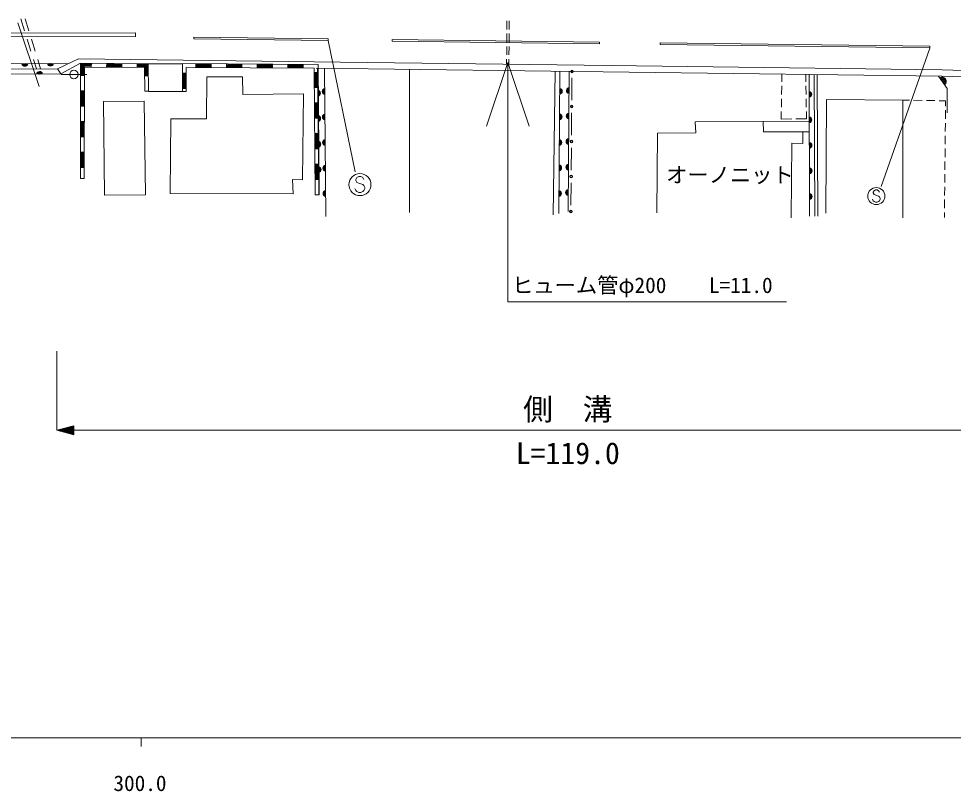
# Model space of a CAD drawing. Units: millimetres, scale not verified. Extents: x 40000 to 680000, y 20000 to 380000.
# Drawn here: x 353596 to 463398, y 198715 to 289517 of the extents above; entities that cross this region are included whole.
import ezdxf
from ezdxf.enums import TextEntityAlignment as Align

# ---------------------------------------------------------------- set-up
doc = ezdxf.new("R2010")
doc.units = ezdxf.units.MM
doc.header["$LTSCALE"] = 1000
for name, color, linetype, lineweight in [('M-BGD', 7, 'Continuous', 13), ('M-STR-HTXT', 7, 'Continuous', 13), ('M-STR-STRC', 7, 'Continuous', 13), ('M-TTL-BAND', 7, 'Continuous', 13)]:
    doc.layers.add(name, color=color, linetype=linetype, lineweight=lineweight)
doc.layers.add('M-BMK-HTXT', color=7, linetype='Continuous')
doc.styles.add('ＭＳ ゴシック', font='')
doc.styles.get('ＭＳ ゴシック').set_extended_font_data('MS Gothic')

msp = doc.modelspace()

# ---------------------------------------------------------------- linework, layer by layer
at = {"layer": 'M-BGD'}
for p, q in [((353855, 289517), (354297, 288083)), ((354805, 288083), (354365, 289517)), ((410961, 289259), (410952, 288259)), ((411226, 289257), (411217, 288257)), ((410948, 287759), (410939, 286759)), ((411213, 287757), (411204, 286757)), ((354591, 287128), (355033, 285694)), ((355539, 285693), (355099, 287127)), ((389956, 287166), (374156, 287364)), ((374156, 287364), (374156, 287164)), ((389955, 286966), (374156, 287164)), ((389956, 287166), (389955, 286966)), ((421838, 286764), (397455, 287071)), ((397455, 287071), (397455, 286871)), ((421838, 286564), (397455, 286871)), ((421838, 286764), (421838, 286564)), ((460655, 286276), (428955, 286675)), ((428955, 286475), (428955, 286675)), ((410935, 286259), (410926, 285259)), ((411200, 286257), (411191, 285257)), ((460655, 286076), (428955, 286475)), ((460655, 286076), (460655, 286276)), ((355327, 284739), (355673, 283618)), ((356176, 283620), (355833, 284737)), ((391404, 284397), (360603, 284785)), ((423203, 283997), (391404, 284397)), ((410922, 284759), (410916, 284152)), ((411187, 284757), (411181, 284149)), ((334173, 284128), (359471, 284250)), ((358156, 283629), (335491, 283524)), ((360871, 284288), (360845, 270722)), ((368811, 284217), (360871, 284288)), ((360961, 284197), (360958, 282844)), ((360961, 284197), (362133, 284186)), ((361048, 282844), (361051, 284106)), ((362132, 284096), (361051, 284106)), ((361141, 284015), (361138, 282843)), ((361141, 284015), (362131, 284006)), ((361228, 282843), (361230, 283924)), ((362130, 283916), (361230, 283924)), ((361320, 283834), (361295, 270721)), ((368368, 283771), (361320, 283834)), ((362130, 283826), (362134, 284276)), ((363934, 284260), (363930, 283810)), ((365730, 283884), (363930, 283900)), ((365731, 283974), (363931, 283990)), ((365732, 284064), (363932, 284080)), ((365733, 284154), (363933, 284170)), ((365729, 283794), (365733, 284244)), ((367529, 283778), (367533, 284228)), ((367530, 283868), (368456, 283860)), ((368545, 283949), (367531, 283958)), ((367532, 284048), (368634, 284038)), ((368723, 284128), (367533, 284138)), ((368408, 281009), (368368, 283771)), ((368472, 282810), (368456, 283860)), ((368545, 283949), (368562, 282812)), ((368652, 282813), (368634, 284038)), ((368723, 284128), (368742, 282814)), ((368858, 281016), (368811, 284217)), ((368821, 284203), (372826, 284214)), ((372837, 284238), (372824, 280945)), ((388766, 284144), (372837, 284238)), ((373285, 283785), (373274, 280944)), ((388319, 283697), (373285, 283785)), ((374408, 284229), (374406, 283779)), ((376206, 283858), (374406, 283869)), ((376207, 284038), (374407, 284049)), ((376207, 283948), (374407, 283959)), ((376208, 284128), (374408, 284139)), ((376206, 283768), (376208, 284218)), ((378008, 284208), (378006, 283758)), ((379806, 283837), (378006, 283848)), ((379807, 284017), (378007, 284028)), ((379807, 283927), (378007, 283938)), ((379808, 284107), (378008, 284118)), ((379806, 283747), (379808, 284197)), ((381608, 284186), (381606, 283736)), ((383406, 283816), (381606, 283826)), ((383407, 283996), (381607, 284006)), ((383407, 283906), (381607, 283916)), ((383408, 284086), (381608, 284096)), ((383406, 283726), (383408, 284176)), ((385208, 284165), (385206, 283715)), ((387006, 283795), (385206, 283805)), ((387007, 283975), (385207, 283985)), ((387007, 283885), (385207, 283895)), ((387008, 284065), (385208, 284075)), ((387005, 283705), (387008, 284155)), ((388431, 268811), (388319, 283697)), ((462102, 282758), (388537, 283683)), ((388851, 268861), (388708, 283681)), ((388881, 268815), (388766, 284144)), ((389526, 283671), (389683, 266253)), ((399492, 283546), (399520, 266746)), ((416617, 283330), (416379, 266450)), ((417036, 266637), (417169, 283323)), ((418270, 283309), (418135, 266842)), ((462103, 283508), (423203, 283997)), ((471982, 283204), (462103, 283508)), ((359592, 282961), (358592, 282954)), ((359592, 282965), (360592, 282965)), ((360592, 282965), (361592, 282965)), ((361318, 282843), (360868, 282844)), ((368382, 282809), (368832, 282816)), ((373282, 283106), (372832, 283108)), ((372922, 283107), (372915, 281308)), ((373012, 283107), (373005, 281307)), ((373102, 283107), (373095, 281307)), ((373192, 283106), (373185, 281306)), ((388773, 283214), (388323, 283211)), ((388427, 281412), (388413, 283212)), ((388517, 281412), (388503, 283212)), ((388607, 281413), (388593, 283213)), ((388697, 281414), (388683, 283214)), ((418593, 282555), (418572, 279943)), ((443269, 282995), (443253, 282107)), ((446082, 282108), (446069, 282959)), ((446515, 266304), (446459, 282955)), ((447055, 282947), (447112, 266297)), ((447407, 282943), (447463, 266292)), ((461640, 282764), (462677, 281317)), ((462102, 282758), (466389, 282626)), ((372825, 281308), (373275, 281306)), ((388337, 281411), (388787, 281414)), ((443244, 281607), (443225, 280608)), ((446105, 280608), (446090, 281608)), ((462677, 281317), (462674, 278444)), ((361315, 281043), (360865, 281044)), ((360955, 281044), (360951, 279244)), ((361045, 281044), (361041, 279244)), ((361135, 281043), (361131, 279243)), ((361225, 281043), (361221, 279243)), ((368408, 281009), (368858, 281016)), ((368854, 280975), (372834, 280954)), ((373274, 280944), (372824, 280945)), ((443216, 280108), (443198, 279108)), ((446128, 279108), (446113, 280108)), ((448518, 280013), (448413, 266648)), ((360861, 279244), (361311, 279243)), ((388800, 279614), (388350, 279611)), ((388454, 277812), (388440, 279612)), ((388544, 277813), (388530, 279612)), ((388634, 277813), (388620, 279613)), ((388724, 277814), (388710, 279614)), ((458237, 279931), (457487, 279943)), ((459737, 279909), (458737, 279924)), ((461237, 279886), (460237, 279901)), ((462487, 279867), (461737, 279878)), ((462481, 279251), (462487, 279867)), ((388364, 277811), (388814, 277815)), ((418560, 278444), (418539, 275832)), ((443189, 278608), (443172, 277721)), ((446149, 277757), (446136, 278608)), ((462466, 277751), (462476, 278751)), ((361308, 277443), (360858, 277444)), ((360948, 277444), (360944, 275644)), ((361038, 277444), (361034, 275644)), ((361128, 277443), (361124, 275643)), ((361218, 277443), (361214, 275643)), ((441064, 277416), (446477, 277482)), ((443172, 277721), (444410, 277736)), ((444910, 277742), (446149, 277757)), ((462452, 276251), (462462, 277251)), ((360854, 275644), (361304, 275643)), ((388827, 276015), (388377, 276011)), ((388481, 274212), (388467, 276012)), ((388571, 274213), (388557, 276013)), ((388661, 274213), (388647, 276013)), ((388751, 274214), (388737, 276014)), ((445704, 276223), (446481, 276223)), ((462438, 274751), (462447, 275751)), ((361301, 273843), (360851, 273844)), ((360941, 273844), (360937, 272044)), ((361031, 273844), (361027, 272044)), ((361121, 273843), (361117, 272043)), ((361211, 273843), (361207, 272043)), ((388391, 274211), (388841, 274215)), ((418527, 274332), (418507, 271720)), ((462423, 273251), (462433, 274251)), ((388854, 272415), (388404, 272411)), ((388508, 270612), (388494, 272412)), ((388598, 270613), (388584, 272413)), ((388688, 270613), (388674, 272413)), ((388778, 270614), (388764, 272414)), ((462409, 271751), (462418, 272751)), ((360847, 272044), (361297, 272043)), ((462394, 270251), (462404, 271251)), ((361295, 270721), (360845, 270722)), ((388418, 270611), (388868, 270615)), ((418495, 270220), (418474, 267609)), ((462380, 268751), (462390, 269751)), ((388431, 268811), (388881, 268815)), ((462366, 267251), (462375, 268251)), ((462355, 266135), (462361, 266751))]:
    msp.add_line(p, q, dxfattribs=at)
for points in [[(337160, 287805), (367332, 287845), (367332, 287434), (337161, 287394)], [(371393, 268974), (371472, 277759), (375664, 277748), (375714, 282690), (379893, 282695), (379937, 280605), (387043, 280673), (386953, 270595), (385782, 270616), (385826, 268952)], [(363542, 279765), (363673, 268765), (368476, 268822), (368346, 279822)]]:
    msp.add_lwpolyline(points, close=True, dxfattribs=at)
for points in [[(360603, 284785), (358156, 283629), (358549, 283024)], [(360848, 284286), (358549, 283024), (335514, 282930)], [(457478, 266107), (457487, 279943), (448518, 280013)], [(428575, 266716), (428636, 276054), (433145, 276098), (433079, 277411), (441064, 277416), (441108, 276202), (445704, 276223), (445726, 274867), (444413, 274877), (444362, 266106)]]:
    msp.add_lwpolyline(points, dxfattribs=at)
for centre, radius in [((360092, 282965), 500), ((418599, 283305), 150), ((418599, 283305), 120), ((418599, 283305), 100), ((418566, 279194), 150), ((418566, 279194), 120), ((418566, 279194), 100), ((418533, 275082), 150), ((418533, 275082), 120), ((418533, 275082), 100), ((418501, 270970), 150), ((418501, 270970), 120), ((418501, 270970), 100), ((418468, 266859), 150), ((418468, 266859), 120), ((418468, 266859), 100)]:
    msp.add_circle(centre, radius, dxfattribs=at)
for centre, radius, start, end in [((354322, 284280), 354, 189.0741, 351.47928), ((354322, 284280), 283, 191.29814, 349.25524), ((354322, 284280), 212, 195.04447, 345.50891), ((354322, 284280), 142, 202.7562, 337.79718), ((354322, 284280), 100, 213.07386, 327.47952), ((356032, 282959), 354, 9.02991, 171.43509), ((357322, 284294), 354, 189.0741, 351.47928), ((357322, 284294), 283, 191.29814, 349.25524), ((357322, 284294), 212, 195.04447, 345.50891), ((357322, 284294), 142, 202.7562, 337.79718), ((357322, 284294), 100, 213.07386, 327.47952), ((356032, 282959), 283, 11.25395, 169.21105), ((356032, 282959), 212, 15.00027, 165.46472), ((356032, 282959), 142, 22.712, 157.75299), ((356032, 282959), 100, 33.02967, 147.43533), ((462075, 282157), 500, 305.6279, 125.6279), ((462075, 282157), 400, 305.6279, 125.6279), ((462075, 282157), 300, 305.6279, 125.6279), ((462075, 282157), 200, 305.6279, 125.6279), ((462075, 282157), 100, 305.6279, 125.6279), ((462075, 282157), 100, 305.6279, 125.6279), ((388682, 280771), 354, 279.34894, 81.75412), ((389604, 280962), 354, 99.31421, 261.71938), ((389604, 280962), 283, 101.53825, 259.49535), ((389604, 280962), 212, 105.28457, 255.74902), ((417096, 280980), 354, 278.34038, 80.74556), ((417096, 280980), 283, 280.56442, 78.52152), ((417096, 280980), 212, 284.31074, 74.77519), ((417096, 280980), 142, 292.02247, 67.06346), ((418306, 281075), 354, 98.32647, 260.73165), ((418306, 281075), 283, 100.55051, 258.50761), ((418306, 281075), 212, 104.29684, 254.76129), ((418306, 281075), 142, 112.00857, 247.04956), ((418306, 281075), 100, 122.32623, 236.73189), ((388682, 280771), 283, 281.57298, 79.53008), ((388682, 280771), 212, 285.31931, 75.78375), ((388682, 280771), 142, 293.03104, 68.07203), ((388682, 280771), 100, 303.3487, 57.75436), ((389604, 280962), 142, 112.9963, 248.03729), ((389604, 280962), 100, 123.31396, 237.71963), ((417096, 280980), 100, 302.34014, 56.7458), ((446412, 280629), 354, 278.99249, 81.39767), ((446412, 280629), 283, 281.21653, 79.17363), ((446412, 280629), 212, 284.96286, 75.42731), ((446412, 280629), 142, 292.67459, 67.71558), ((446412, 280629), 100, 302.99225, 57.39791), ((388711, 277771), 354, 279.34894, 81.75412), ((388711, 277771), 283, 281.57298, 79.53008), ((388711, 277771), 212, 285.31931, 75.78375), ((388711, 277771), 142, 293.03104, 68.07203), ((388711, 277771), 100, 303.3487, 57.75436), ((389631, 277962), 354, 99.31421, 261.71938), ((389631, 277962), 283, 101.53825, 259.49535), ((389631, 277962), 212, 105.28457, 255.74902), ((389631, 277962), 142, 112.9963, 248.03729), ((389631, 277962), 100, 123.31396, 237.71963), ((417072, 277981), 354, 278.34038, 80.74556), ((417072, 277981), 283, 280.56442, 78.52152), ((417072, 277981), 212, 284.31074, 74.77519), ((417072, 277981), 142, 292.02247, 67.06346), ((417072, 277981), 100, 302.34014, 56.7458), ((418281, 278075), 354, 98.32647, 260.73165), ((418281, 278075), 283, 100.55051, 258.50761), ((418281, 278075), 212, 104.29684, 254.76129), ((418281, 278075), 142, 112.00857, 247.04956), ((418281, 278075), 100, 122.32623, 236.73189), ((446422, 277629), 354, 278.99249, 81.39767), ((446422, 277629), 283, 281.21653, 79.17363), ((446422, 277629), 212, 284.96286, 75.42731), ((446422, 277629), 142, 292.67459, 67.71558), ((446422, 277629), 100, 302.99225, 57.39791), ((388740, 274771), 354, 279.34894, 81.75412), ((388740, 274771), 283, 281.57298, 79.53008), ((388740, 274771), 212, 285.31931, 75.78375), ((388740, 274771), 142, 293.03104, 68.07203), ((388740, 274771), 100, 303.3487, 57.75436), ((389658, 274963), 354, 99.31421, 261.71938), ((389658, 274963), 283, 101.53825, 259.49535), ((389658, 274963), 212, 105.28457, 255.74902), ((389658, 274963), 142, 112.9963, 248.03729), ((389658, 274963), 100, 123.31396, 237.71963), ((417048, 274981), 354, 278.34038, 80.74556), ((417048, 274981), 283, 280.56442, 78.52152), ((417048, 274981), 212, 284.31074, 74.77519), ((417048, 274981), 142, 292.02247, 67.06346), ((417048, 274981), 100, 302.34014, 56.7458), ((418257, 275075), 354, 98.32647, 260.73165), ((418257, 275075), 283, 100.55051, 258.50761), ((418257, 275075), 212, 104.29684, 254.76129), ((418257, 275075), 142, 112.00857, 247.04956), ((418257, 275075), 100, 122.32623, 236.73189), ((446433, 274629), 354, 278.99249, 81.39767), ((446433, 274629), 283, 281.21653, 79.17363), ((446433, 274629), 212, 284.96286, 75.42731), ((446433, 274629), 142, 292.67459, 67.71558), ((446433, 274629), 100, 302.99225, 57.39791), ((389685, 271963), 354, 99.31421, 261.71938), ((417024, 271981), 354, 278.34038, 80.74556), ((418232, 272075), 354, 98.32647, 260.73165), ((418232, 272075), 283, 100.55051, 258.50761), ((388769, 271771), 354, 279.34894, 81.75412), ((388769, 271771), 283, 281.57298, 79.53008), ((388769, 271771), 212, 285.31931, 75.78375), ((388769, 271771), 142, 293.03104, 68.07203), ((388769, 271771), 100, 303.3487, 57.75436), ((389685, 271963), 283, 101.53825, 259.49535), ((389685, 271963), 212, 105.28457, 255.74902), ((389685, 271963), 142, 112.9963, 248.03729), ((389685, 271963), 100, 123.31396, 237.71963), ((417024, 271981), 283, 280.56442, 78.52152), ((417024, 271981), 212, 284.31074, 74.77519), ((417024, 271981), 142, 292.02247, 67.06346), ((417024, 271981), 100, 302.34014, 56.7458), ((418232, 272075), 212, 104.29684, 254.76129), ((418232, 272075), 142, 112.00857, 247.04956), ((418232, 272075), 100, 122.32623, 236.73189), ((446443, 271629), 354, 278.99249, 81.39767), ((446443, 271629), 283, 281.21653, 79.17363), ((446443, 271629), 212, 284.96286, 75.42731), ((446443, 271629), 142, 292.67459, 67.71558), ((446443, 271629), 100, 302.99225, 57.39791), ((389713, 268963), 354, 99.31421, 261.71938), ((389713, 268963), 283, 101.53825, 259.49535), ((389713, 268963), 212, 105.28457, 255.74902), ((389713, 268963), 142, 112.9963, 248.03729), ((389713, 268963), 100, 123.31396, 237.71963), ((417000, 268981), 354, 278.34038, 80.74556), ((417000, 268981), 283, 280.56442, 78.52152), ((417000, 268981), 212, 284.31074, 74.77519), ((417000, 268981), 142, 292.02247, 67.06346), ((417000, 268981), 100, 302.34014, 56.7458), ((418208, 269075), 354, 98.32647, 260.73165), ((418208, 269075), 283, 100.55051, 258.50761), ((418208, 269075), 212, 104.29684, 254.76129), ((418208, 269075), 142, 112.00857, 247.04956), ((418208, 269075), 100, 122.32623, 236.73189), ((446453, 268629), 354, 278.99249, 81.39767), ((446453, 268629), 283, 281.21653, 79.17363), ((446453, 268629), 212, 284.96286, 75.42731), ((446453, 268629), 142, 292.67459, 67.71558), ((446453, 268629), 100, 302.99225, 57.39791)]:
    msp.add_arc(centre, radius, start, end, dxfattribs=at)
at = {"layer": 'M-STR-HTXT'}
for p, q in [((353484, 289044), (355984, 281544)), ((411052, 284383), (408552, 276883)), ((411052, 284383), (411052, 256224)), ((411052, 284383), (413552, 276883)), ((411052, 256224), (443802, 256224)), ((358082, 250429), (358082, 241148)), ((358082, 241148), (360082, 241684)), ((359682, 241577), (360082, 241577)), ((360082, 240612), (360082, 241684)), ((358082, 241148), (360082, 240612)), ((358082, 241148), (360082, 241148)), ((360082, 241255), (358482, 241255)), ((360082, 241041), (358482, 241041)), ((358882, 241362), (360082, 241362)), ((358882, 240934), (360082, 240934)), ((360082, 241469), (359282, 241469)), ((360082, 240826), (359282, 240826)), ((359682, 240719), (360082, 240719)), ((360082, 241148), (476133, 241148))]:
    msp.add_line(p, q, dxfattribs=at)
at = {"layer": 'M-STR-STRC'}
for p, q in [((389940, 286943), (393142, 271517)), ((460642, 286057), (454907, 269789)), ((393332, 270845), (393213, 270609)), ((393213, 270609), (393213, 270491)), ((393213, 270491), (393332, 270254)), ((393568, 270963), (393332, 270845)), ((393332, 270254), (394041, 270018)), ((393804, 270963), (393568, 270963)), ((394041, 270845), (393804, 270963)), ((394159, 270609), (394041, 270845)), ((393213, 269309), (393095, 269545)), ((393332, 269191), (393213, 269309)), ((393568, 269072), (393332, 269191)), ((393804, 269072), (393568, 269072)), ((394041, 269191), (393804, 269072)), ((394041, 270018), (394159, 269900)), ((394159, 269309), (394041, 269191)), ((394159, 269900), (394277, 269663)), ((394277, 269545), (394159, 269309)), ((394277, 269663), (394277, 269545)), ((454083, 269304), (453992, 269122)), ((453992, 269122), (453992, 269031)), ((453992, 269031), (454083, 268849)), ((454264, 269395), (454083, 269304)), ((454446, 269395), (454264, 269395)), ((454628, 269304), (454446, 269395)), ((454719, 269122), (454628, 269304)), ((453992, 268122), (453901, 268304)), ((454083, 268031), (453992, 268122)), ((454083, 268849), (454628, 268668)), ((454264, 267940), (454083, 268031)), ((454446, 267940), (454264, 267940)), ((454628, 268031), (454446, 267940)), ((454628, 268668), (454719, 268577)), ((454719, 268122), (454628, 268031)), ((454719, 268577), (454810, 268395)), ((454810, 268304), (454719, 268122)), ((454810, 268395), (454810, 268304))]:
    msp.add_line(p, q, dxfattribs=at)
for centre, radius in [((393686, 270018), 1300), ((454355, 268668), 1000)]:
    msp.add_circle(centre, radius, dxfattribs=at)
at = {"layer": 'M-TTL-BAND'}
for p, q in [((40000, 205000), (579000, 205000)), ((368000, 205000), (368000, 204000))]:
    msp.add_line(p, q, dxfattribs=at)

# ---------------------------------------------------------------- texts
at = {"layer": 'M-BMK-HTXT', "style": 'ＭＳ ゴシック'}
msp.add_text('オーノニット', height=1833, dxfattribs=at).set_placement((437153, 271165), align=Align.MIDDLE_CENTER)
at = {"layer": 'M-STR-HTXT', "style": 'ＭＳ ゴシック'}
msp.add_text('ヒューム管φ200\u3000\u3000L=11.0', height=1833, dxfattribs=at).set_placement((411552, 256724), align=Align.BOTTOM_LEFT)
for s, p in [('側\u3000溝', (418108, 243613)), ('L=119.0', (418108, 238453))]:
    msp.add_text(s, height=2566, dxfattribs=at).set_placement(p, align=Align.MIDDLE_CENTER)
at = {"layer": 'M-TTL-BAND', "style": 'ＭＳ ゴシック'}
msp.add_text('300.0', height=1833, dxfattribs=at).set_placement((367844, 198195), align=Align.BOTTOM_CENTER)

doc.saveas('drawing.dxf')
